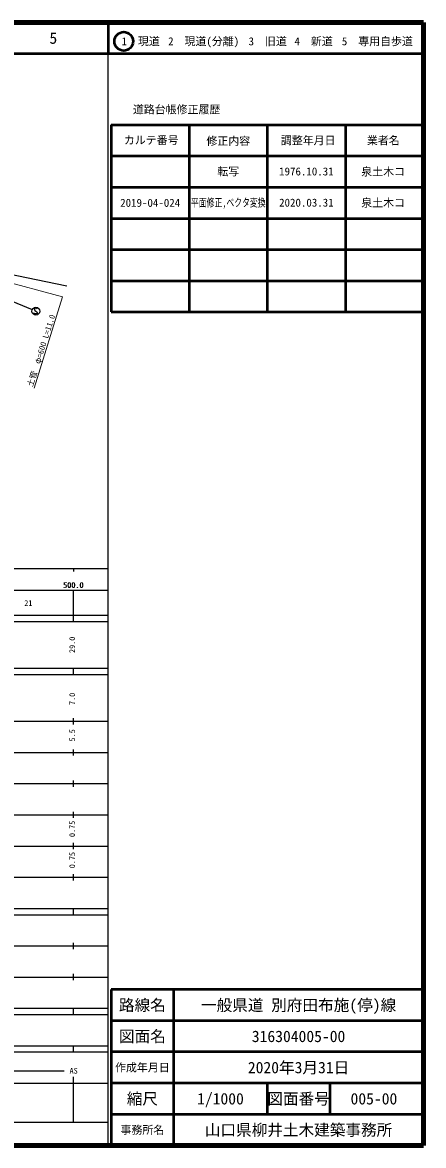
# Model space of a CAD drawing. Units: millimetres, scale not verified. Extents: x 40000 to 680000, y 20000 to 380000.
# Drawn here: x 551625 to 680000, y 20000 to 380000 of the extents above; entities that cross this region are included whole.
import ezdxf
from ezdxf.enums import TextEntityAlignment as Align

# ---------------------------------------------------------------- set-up
doc = ezdxf.new("R2010")
doc.units = ezdxf.units.MM
doc.header["$LTSCALE"] = 1000
for name, color, linetype, lineweight in [('M-BGD-EXST', 7, 'Continuous', 25), ('M-BMK-OTRS', 5, 'Continuous', 25), ('M-STR-HTXT', 7, 'Continuous', 13), ('M-TTL', 2, 'Continuous', 140), ('M-TTL-BAND', 7, 'Continuous', 25), ('M-TTL-FRAM', 2, 'Continuous', 50), ('M-TTL-LINE', 7, 'Continuous', 50)]:
    doc.layers.add(name, color=color, linetype=linetype, lineweight=lineweight)
doc.layers.add('M-TTL-TXT', color=7, linetype='Continuous')
doc.styles.add('ＭＳ ゴシック', font='')
doc.styles.get('ＭＳ ゴシック').set_extended_font_data('MS Gothic')

msp = doc.modelspace()

# ---------------------------------------------------------------- linework, layer by layer
at = {"layer": 'M-BGD-EXST'}
for p, q in [((537701, 295027), (554746, 287981)), ((555503, 288239), (555453, 287939)), ((555803, 288389), (555503, 288239)), ((556003, 288389), (555803, 288389)), ((556203, 288339), (556003, 288389)), ((556303, 288239), (556203, 288339)), ((555403, 286739), (555303, 286889)), ((555703, 286589), (555403, 286739)), ((555453, 287939), (555553, 287689)), ((555553, 287689), (556253, 287289)), ((556053, 286589), (555703, 286589)), ((556303, 286739), (556053, 286589)), ((556253, 287289), (556353, 287039)), ((556353, 287039), (556303, 286739))]:
    msp.add_line(p, q, dxfattribs=at)
msp.add_circle((555903, 287439), 1250, dxfattribs=at)
at = {"layer": 'M-BMK-OTRS'}
msp.add_line((565850, 295440), (536595, 301463), dxfattribs=at)
at = {"layer": 'M-STR-HTXT'}
for p, q in [((539002, 298893), (564445, 292049)), ((564445, 292049), (555344, 262807))]:
    msp.add_line(p, q, dxfattribs=at)
at = {"layer": 'M-TTL'}
for p, q in [((680000, 380000), (40000, 380000)), ((680000, 20000), (680000, 380000)), ((40000, 20000), (680000, 20000))]:
    msp.add_line(p, q, dxfattribs=at)
at = {"layer": 'M-TTL-BAND'}
for p, q in [((579000, 20000), (579000, 370000)), ((40000, 205000), (579000, 205000)), ((568000, 205000), (568000, 204000)), ((68000, 198000), (579000, 198000)), ((568000, 188000), (568000, 198000)), ((40000, 190000), (579000, 190000)), ((40000, 188000), (579000, 188000)), ((40000, 173000), (579000, 173000)), ((568000, 171000), (568000, 173000)), ((40000, 171000), (579000, 171000)), ((40000, 156000), (579000, 156000)), ((568000, 155000), (568000, 157000)), ((46000, 146000), (579000, 146000)), ((568000, 145000), (568000, 147000)), ((568000, 135000), (568000, 137000)), ((52000, 136000), (579000, 136000)), ((46000, 126000), (579000, 126000)), ((568000, 125000), (568000, 127000)), ((52000, 116000), (579000, 116000)), ((568000, 115000), (568000, 117000)), ((46000, 106000), (579000, 106000)), ((568000, 105000), (568000, 107000)), ((40000, 96000), (579000, 96000)), ((40000, 94000), (579000, 94000)), ((568000, 94000), (568000, 96000)), ((49000, 84000), (579000, 84000)), ((568000, 83000), (568000, 85000)), ((40000, 74000), (579000, 74000)), ((568000, 73000), (568000, 75000)), ((40000, 64000), (579000, 64000)), ((40000, 62000), (579000, 62000)), ((568000, 62000), (568000, 64000)), ((40000, 52000), (579000, 52000)), ((568000, 50000), (568000, 52000)), ((40000, 50000), (579000, 50000)), ((192500, 44000), (565000, 44000)), ((40000, 40000), (579000, 40000)), ((568000, 27500), (568000, 42000)), ((68000, 27500), (579000, 27500))]:
    msp.add_line(p, q, dxfattribs=at)
at = {"layer": 'M-TTL-FRAM'}
for p, q in [((580000, 347197), (580000, 287197)), ((580000, 347197), (680000, 347197)), ((580000, 287197), (680000, 287197)), ((680000, 70000), (580000, 70000)), ((580000, 70000), (580000, 20000))]:
    msp.add_line(p, q, dxfattribs=at)
at = {"layer": 'M-TTL-LINE'}
for p, q in [((579000, 380000), (579000, 370000)), ((40000, 370000), (680000, 370000)), ((605000, 347197), (605000, 287197)), ((630000, 347197), (630000, 287197)), ((655000, 347197), (655000, 287197)), ((580000, 337197), (680000, 337197)), ((580000, 327197), (680000, 327197)), ((580000, 317197), (680000, 317197)), ((580000, 307197), (680000, 307197)), ((580000, 297197), (680000, 297197)), ((600000, 70000), (600000, 20000)), ((680000, 60000), (580000, 60000)), ((680000, 50000), (580000, 50000)), ((680000, 40000), (580000, 40000)), ((630000, 40000), (630000, 30000)), ((650000, 40000), (650000, 30000)), ((680000, 30000), (580000, 30000))]:
    msp.add_line(p, q, dxfattribs=at)
msp.add_circle((584031, 373958), 3000, dxfattribs=at)

# ---------------------------------------------------------------- texts
at = {"layer": 'M-STR-HTXT', "style": 'ＭＳ ゴシック'}
msp.add_text('土管\u3000φ=600 L=11.0', height=1833, rotation=72.4, dxfattribs=at).set_placement((555357, 262892), align=Align.BOTTOM_LEFT)
at = {"layer": 'M-TTL-BAND', "style": 'ＭＳ ゴシック'}
for s, p in [('500.0', (567844, 198195)), ('500.0', (568000, 198195)), ('21', (553500, 192405)), ('AS', (568000, 42500))]:
    msp.add_text(s, height=1833, dxfattribs=at).set_placement(p, align=Align.BOTTOM_CENTER)
for s, p in [('29.0', (569000, 180500)), ('7.0', (569000, 163174)), ('5.5', (569000, 151500)), ('0.75', (569000, 121500)), ('0.75', (569000, 111500))]:
    msp.add_text(s, height=1833, rotation=90, dxfattribs=at).set_placement(p, align=Align.BOTTOM_CENTER)
at = {"layer": 'M-TTL-TXT', "style": 'ＭＳ ゴシック'}
for s, height, p in [('5', 3666, (561497, 375000)), ('1\u3000現道', 2566, (589448, 373958)), ('2\u3000現道(分離)', 2566, (609619, 373958)), ('3\u3000旧道', 2566, (630121, 373958)), ('4\u3000新道', 2566, (644824, 373958)), ('5\u3000専用自歩道', 2566, (665228, 373958)), ('道路台帳修正履歴', 2566, (600968, 352113)), ('カルテ番号', 2566, (592839, 342277)), ('修正内容', 2566, (617509, 342023)), ('調整年月日', 2566, (643089, 342197)), ('業者名', 2566, (667134, 342197)), ('転写', 2566, (617500, 332245)), ('1976.10.31', 2566, (642500, 332245)), ('泉土木コ', 2566, (667077, 332189)), ('2019-04-024', 2566, (592500, 322189)), ('2020.03.31', 2566, (642500, 322245)), ('泉土木コ', 2566, (667077, 322189)), ('路線名', 3666, (590000, 65000)), ('路線名', 3666, (590000, 65000)), ('一般県道 別府田布施(停)線', 3666, (640000, 65000)), ('図面名', 3666, (590000, 55000)), ('図面名', 3666, (590000, 55000)), ('316304005-00', 3666, (640000, 55000)), ('2020年3月31日', 3666, (640000, 45000)), ('作成年月日', 2566, (590000, 45000)), ('作成年月日', 2566, (590000, 45000)), ('縮尺', 3666, (590000, 35000)), ('縮尺', 3666, (590000, 35000)), ('1/1000', 3666, (615000, 35000)), ('図面番号', 3666, (640000, 35000)), ('図面番号', 3666, (640000, 35000)), ('005-00', 3666, (664125, 35000)), ('事務所名', 2566, (590000, 25000)), ('事務所名', 2566, (590000, 25000)), ('山口県柳井土木建築事務所', 3666, (640000, 25000))]:
    msp.add_text(s, height=height, dxfattribs=at).set_placement(p, align=Align.MIDDLE_CENTER)
at = {"layer": 'M-TTL-TXT', "style": 'ＭＳ ゴシック', "width": 0.7}
msp.add_text('平面修正,ベクタ変換', height=2566, dxfattribs=at).set_placement((617500, 322245), align=Align.MIDDLE_CENTER)

doc.saveas('drawing.dxf')
